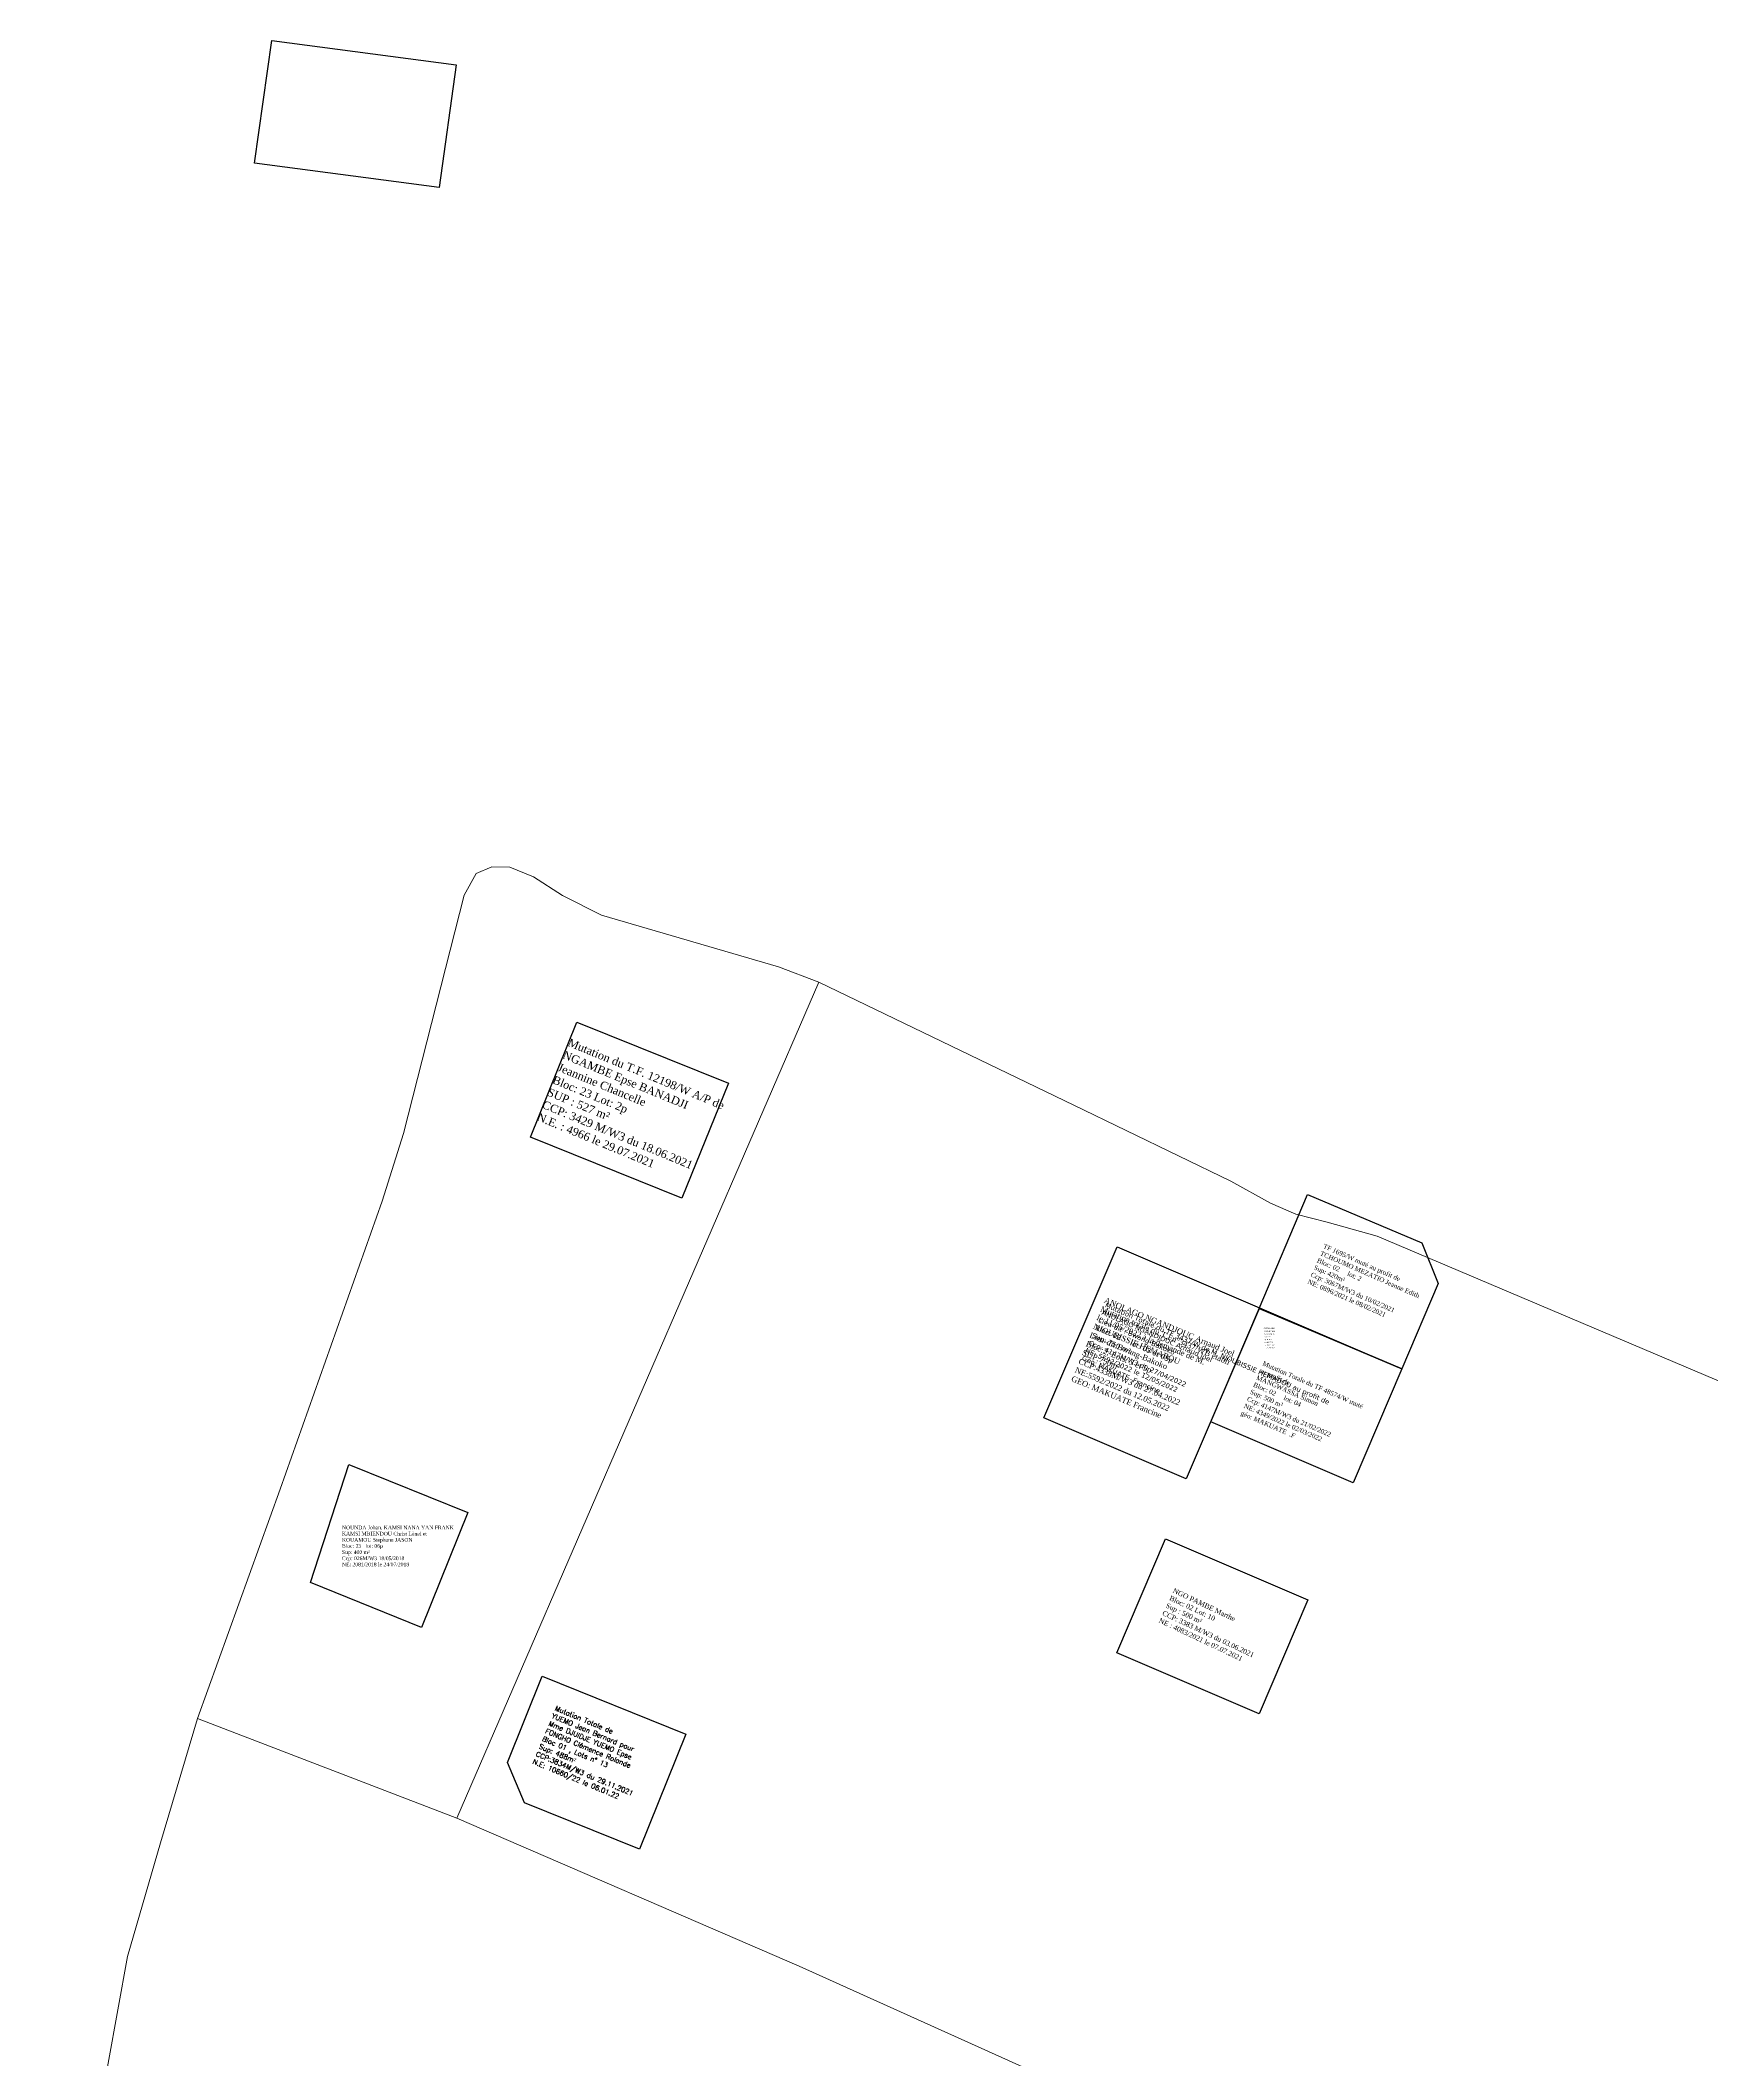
# Model space of a CAD drawing. Header units: millimetres. Extents: x 590121 to 927379, y 438565 to 1441738.
# Drawn here: x 590650.9 to 590920.7, y 439735.7 to 440061.6 of the extents above; entities that cross this region are included whole.
import ezdxf

# ---------------------------------------------------------------- set-up
doc = ezdxf.new("R2010")
doc.units = ezdxf.units.MM
doc.header["$LTSCALE"] = 10
for name, color, linetype in [('end maj 26 02 2021', 30, 'Continuous'), ('MAJ DEC 2021', 234, 'Continuous'), ('MAJ JAN 2022', 12, 'Continuous'), ('MAJ JUILLET 2021', 7, 'Continuous')]:
    doc.layers.add(name, color=color, linetype=linetype)
doc.layers.add('Roads_others', color=24, linetype='Continuous', lineweight=9)
doc.styles.get("Standard").update_dxf_attribs({"font": 'arial.ttf'})

msp = doc.modelspace()

# ---------------------------------------------------------------- linework, layer by layer
at = {"color": 5, "lineweight": -3, "flags": 128}
msp.add_lwpolyline([(590824.76, 439866.85), (590847.74, 439857.01), (590835.92, 439829.43), (590812.94, 439839.28)], close=True, dxfattribs=at)
at = {"flags": 128}
msp.add_lwpolyline([(590824.76, 439866.85), (590847.74, 439857.01), (590835.92, 439829.43), (590812.94, 439839.28)], close=True, dxfattribs=at)
at = {"lineweight": -3, "flags": 128}
msp.add_lwpolyline([(590847.7, 439856.9), (590870.73, 439847.16)], dxfattribs=at)
msp.add_lwpolyline([(590847.7, 439856.9), (590870.73, 439847.16)], dxfattribs=at)
at = {"layer": 'end maj 26 02 2021', "color": 150, "lineweight": -3, "flags": 128}
msp.add_lwpolyline([(590688.31, 440061.62), (590718.05, 440057.69), (590715.31, 440037.88), (590685.51, 440041.82)], close=True, dxfattribs=at)
msp.add_lwpolyline([(590688.31, 440061.62), (590718.05, 440057.69), (590715.31, 440037.88), (590685.51, 440041.82)], close=True, dxfattribs=at)
at = {"layer": 'end maj 26 02 2021', "color": 3}
msp.add_lwpolyline([(590855.49, 439875.31), (590873.91, 439867.52), (590876.56, 439860.97), (590870.72, 439847.16), (590847.7, 439856.9)], close=True, dxfattribs=at)
msp.add_lwpolyline([(590855.49, 439875.31), (590873.91, 439867.52), (590876.56, 439860.97), (590870.72, 439847.16), (590847.7, 439856.9)], close=True, dxfattribs=at)
at = {"layer": 'end maj 26 02 2021', "color": 150}
msp.add_lwpolyline([(590700.74, 439831.72), (590719.92, 439823.97), (590712.44, 439805.43), (590694.54, 439812.66)], close=True, dxfattribs=at)
msp.add_lwpolyline([(590700.74, 439831.72), (590719.92, 439823.97), (590712.44, 439805.43), (590694.54, 439812.66)], close=True, dxfattribs=at)
at = {"layer": 'MAJ DEC 2021', "lineweight": -3, "flags": 128}
msp.add_lwpolyline([(590731.95, 439797.54), (590755.13, 439788.18), (590747.64, 439769.64), (590729.09, 439777.13), (590726.33, 439783.64)], close=True, dxfattribs=at)
msp.add_lwpolyline([(590731.95, 439797.54), (590755.13, 439788.18), (590747.64, 439769.64), (590729.09, 439777.13), (590726.33, 439783.64)], close=True, dxfattribs=at)
at = {"layer": 'MAJ JAN 2022', "lineweight": -3, "ltscale": 0.0014, "flags": 128}
msp.add_lwpolyline([(590847.74, 439857.01), (590870.72, 439847.16), (590862.84, 439828.78), (590839.86, 439838.63)], close=True, dxfattribs=at)
msp.add_lwpolyline([(590847.74, 439857.01), (590870.72, 439847.16), (590862.84, 439828.78), (590839.86, 439838.63)], close=True, dxfattribs=at)
at = {"layer": 'MAJ JUILLET 2021', "flags": 128}
for points in [[(590737.55, 439903.14), (590762, 439893.26), (590754.5, 439874.71), (590730.06, 439884.59)], [(590737.55, 439903.14), (590762, 439893.26), (590754.5, 439874.71), (590730.06, 439884.59)], [(590832.57, 439819.73), (590855.56, 439809.88), (590847.69, 439791.5), (590824.7, 439801.35)], [(590832.57, 439819.73), (590855.56, 439809.88), (590847.69, 439791.5), (590824.7, 439801.35)]]:
    msp.add_lwpolyline(points, close=True, dxfattribs=at)
at = {"layer": 'Roads_others'}
msp.add_line((590718.14, 439774.62), (590776.59, 439909.57), dxfattribs=at)
for points in [[(590650.93, 439674.81), (590665, 439752.31), (590670.35, 439770.66), (590676.29, 439790.71), (590689.65, 439827.76), (590706.12, 439874.22), (590709.54, 439885.17), (590719.33, 439923.64), (590721.3, 439927.11)], [(590721.3, 439927.11), (590723.79, 439928.22), (590726.73, 439928.16), (590730.53, 439926.6), (590735.23, 439923.58), (590741.52, 439920.4), (590770.11, 439912.07), (590776.59, 439909.57), (590817.78, 439889.71), (590843.11, 439877.46), (590849.51, 439873.92), (590853.61, 439872.15), (590858.67, 439870.82), (590866.71, 439868.61), (590926.14, 439843.39), (590969.93, 439824.94), (591020.5, 439802.8), (591082.91, 439775.06), (591155.9, 439748.37), (591203.56, 439727.71)], [(590676.29, 439790.71), (590718.14, 439774.62), (590773.4, 439750.72), (590865.6, 439709.18), (590978.96, 439662.71), (591070.87, 439620.05), (591082.66, 439615.3), (591138.78, 439596.27), (591141.09, 439595.86), (591142.72, 439595.98)]]:
    msp.add_lwpolyline(points, dxfattribs=at)

# ---------------------------------------------------------------- texts
at = {"insert": (590822.9, 439858.74), "char_height": 0.9145, "width": 31.0413, "attachment_point": 1, "rotation": 337.2888}
msp.add_mtext('{\\fTimes New Roman|b0|i0|c0|p18;ANOLAGO NGANDJOUC Arnaud Joel\\P\\C1;Mutation totale du T.Fn%%D3437/WB établi\\Ple 11/05/2022 à la demande de M. \\PNJOUBISSIE HEMABOU \\P\\C256;Lieu-dit:Bwang-Bakoko\\PBloc:2; Lots: 3 et 5p\\C1;\\P\\C256;SUP:750m²\\PCCP:4338M/W3 du 27.04.2022\\PNE:5592/2022 du 12.05.2022\\PGEO: MAKUATE Francine}', dxfattribs=at)
at = {"layer": 'end maj 26 02 2021', "linetype": 'ByBlock', "ltscale": 0.0014}
for s, height, p in [('BASSANGONEN', 0.1698, (590848.36, 439853.65)), ('BASSANGONEN', 0.1698, (590848.36, 439853.65)), ('Valentin Roméo', 0.1698, (590848.47, 439852.71)), ('Valentin Roméo', 0.1698, (590848.47, 439852.71)), ('sup 500m2', 0.17, (590848.47, 439851.81)), ('sup 500m2', 0.17, (590848.47, 439851.81)), ('bloc 2 lot 4', 0.1698, (590848.47, 439852.26)), ('bloc 2 lot 4', 0.1698, (590848.47, 439852.26)), ('ccp 988MW3', 0.17, (590848.47, 439851.36)), ('ccp 988MW3', 0.17, (590848.47, 439851.36)), ('BASSANGONEN', 0.1698, (590848.47, 439853.16)), ('BASSANGONEN', 0.1698, (590848.47, 439853.16)), ('   du 13.02.2012', 0.1698, (590848.47, 439850.91)), ('   du 13.02.2012', 0.1698, (590848.47, 439850.91)), ('     NE 2264/2012', 0.1698, (590848.47, 439850.47)), ('     NE 2264/2012', 0.1698, (590848.47, 439850.47))]:
    msp.add_text(s, height=height, dxfattribs=at).set_placement(p)
at = {"layer": 'end maj 26 02 2021', "attachment_point": 1, "rotation": 336.3397}
for s, insert, char_height in [('{\\fTimes New Roman|b0|i0|c0|p18;\\C1;TF 1695/W muté au profit de\\P\\C256;TCHOUMO MEZATIO Jeanne Edith\\PBloc: 02     lot: 2\\PSup: 420m²\\PCcp: 3067M/W3 du 10/02/2021\\PNE: 0896/2021 le 08/02/2021}', (590858.23, 439867.38), 0.75), ('{\\fTimes New Roman|b0|i0|c0|p18;\\C1;TF 1695/W muté au profit de\\P\\C256;TCHOUMO MEZATIO Jeanne Edith\\PBloc: 02     lot: 2\\PSup: 420m²\\PCcp: 3067M/W3 du 10/02/2021\\PNE: 0896/2021 le 08/02/2021}', (590858.23, 439867.38), 0.75), ('{\\fVerdana|b0|i0|c0|p34;\\C1;Mutation Totale du TF 3437/W de M. NJOUBISSIE HEMADOU au profit de\\P\\C256;ANOLAGO NGANDJOUC Arnaud Joel\\PLieu-dit : Bwang-Bakoko\\PBloc: 02     lot: 03 et 05p\\PSup: 750 m²\\PCcp: 4147M/W3 du 27/04/2022\\PNE: 5592/2022 le 12/05/2022\\P\\C1;Géo: MAKUATE  Françine}', (590823.04, 439857.92), 0.8), ('{\\fTimes New Roman|b0|i0|c0|p18;\\C1;Mutation Totale du TF 48574/W muté \\Pau profit de\\P\\C256;MANGWASSA Simon\\PBloc: 02     lot: 04\\PSup: 500 m²\\PCcp: 4147M/W3 du 21/02/2022\\PNE: 4349/2022 le 02/03/2022\\Pgéo: MAKUATE  .F}', (590848.44, 439848.46), 0.75), ('{\\fTimes New Roman|b0|i0|c0|p18;\\C1;Mutation Totale du TF 48574/W muté \\Pau profit de\\P\\C256;MANGWASSA Simon\\PBloc: 02     lot: 04\\PSup: 500 m²\\PCcp: 4147M/W3 du 21/02/2022\\PNE: 4349/2022 le 02/03/2022\\Pgéo: MAKUATE  .F}', (590848.44, 439848.46), 0.75)]:
    msp.add_mtext_dynamic_manual_height_columns(s, width=94.6075, gutter_width=12.5, heights=[49.28], dxfattribs=dict(at, insert=insert, char_height=char_height))
at = {"layer": 'end maj 26 02 2021', "insert": (590699.62, 439821.85), "char_height": 0.5959, "attachment_point": 1}
msp.add_mtext_dynamic_manual_height_columns('{\\fTimes New Roman|b0|i0|c0|p18;NOUNDA Johan, KAMSI NANA YAN FRANK\\PKAMSI MBIENDOU Christ Lènel et\\PKOUAMOU Stephane JASON\\PBloc: 23   lot: 06p\\PSup: 400 m²\\PCcp: 026M/W3 18/05/2018\\PNE: 2081/2018 le 24/07/2018}', width=127.6601, gutter_width=12.5, heights=[54.72], dxfattribs=at)
msp.add_mtext_dynamic_manual_height_columns('{\\fTimes New Roman|b0|i0|c0|p18;NOUNDA Johan, KAMSI NANA YAN FRANK\\PKAMSI MBIENDOU Christ Lènel et\\PKOUAMOU Stephane JASON\\PBloc: 23   lot: 06p\\PSup: 400 m²\\PCcp: 026M/W3 18/05/2018\\PNE: 2081/2018 le 24/07/2018}', width=127.6601, gutter_width=12.5, heights=[54.72], dxfattribs=at)
at = {"layer": 'MAJ DEC 2021', "linetype": 'ByBlock', "ltscale": 0.0014, "insert": (590734.21, 439792.82), "char_height": 0.8, "width": 20.8047, "attachment_point": 1, "rotation": 337.4537}
msp.add_mtext('{\\Fromanc|c0;\\C1;Mutation Totale de \\C256;\\PYUEMO Jean Bernard pour\\PMme DJUIDJE YUEMO Epse\\PFONGHO Clémence Rolande\\PBloc 01 , Lots n° 13\\PSup: 488m\\fTimes New Roman|b0|i0|c0|p18;²\\Fromanc|c0; \\PCCP:3834M/W3 du 29.11.2021\\PN.E: 10660/22 le 06.01.22}', dxfattribs=at)
msp.add_mtext('{\\Fromanc|c0;\\C1;Mutation Totale de \\C256;\\PYUEMO Jean Bernard pour\\PMme DJUIDJE YUEMO Epse\\PFONGHO Clémence Rolande\\PBloc 01 , Lots n° 13\\PSup: 488m\\fTimes New Roman|b0|i0|c0|p18;²\\Fromanc|c0; \\PCCP:3834M/W3 du 29.11.2021\\PN.E: 10660/22 le 06.01.22}', dxfattribs=at)
at = {"layer": 'MAJ JUILLET 2021', "insert": (590736.44, 439900.55), "char_height": 1.3, "attachment_point": 1, "rotation": 337.5719}
msp.add_mtext_dynamic_manual_height_columns('{\\fTimes New Roman|b0|i0|c0|p18;Mutation du T.F. 12198/W A/P de\\PNGAMBE Epse BANADJI Jeannine Chancelle\\PBloc: 23 Lot: 2p\\PSUP : 527 m²\\PCCP: 3429 M/W3 du 18.06.2021\\PN.E. : 4966 le 29.07.2021}', width=26.5284, gutter_width=12.5, heights=[14.79], dxfattribs=at)
msp.add_mtext_dynamic_manual_height_columns('{\\fTimes New Roman|b0|i0|c0|p18;Mutation du T.F. 12198/W A/P de\\PNGAMBE Epse BANADJI Jeannine Chancelle\\PBloc: 23 Lot: 2p\\PSUP : 527 m²\\PCCP: 3429 M/W3 du 18.06.2021\\PN.E. : 4966 le 29.07.2021}', width=26.5284, gutter_width=12.5, heights=[14.79], dxfattribs=at)
at = {"layer": 'MAJ JUILLET 2021', "insert": (590834, 439811.81), "char_height": 0.7596, "attachment_point": 1, "rotation": 334.7522}
msp.add_mtext('{\\fTimes New Roman|b0|i0|c0|p18;\\H1.053x;NGO PAMBE Marthe\\PBloc: 02 Lot: 10\\PSup : 500 m²\\PCCP: 3383 M/W3 du 03.06.2021\\PNE : 4083/2021 le 07.07.2021}', dxfattribs=at)
msp.add_mtext('{\\fTimes New Roman|b0|i0|c0|p18;\\H1.053x;NGO PAMBE Marthe\\PBloc: 02 Lot: 10\\PSup : 500 m²\\PCCP: 3383 M/W3 du 03.06.2021\\PNE : 4083/2021 le 07.07.2021}', dxfattribs=at)

doc.saveas('drawing.dxf')
